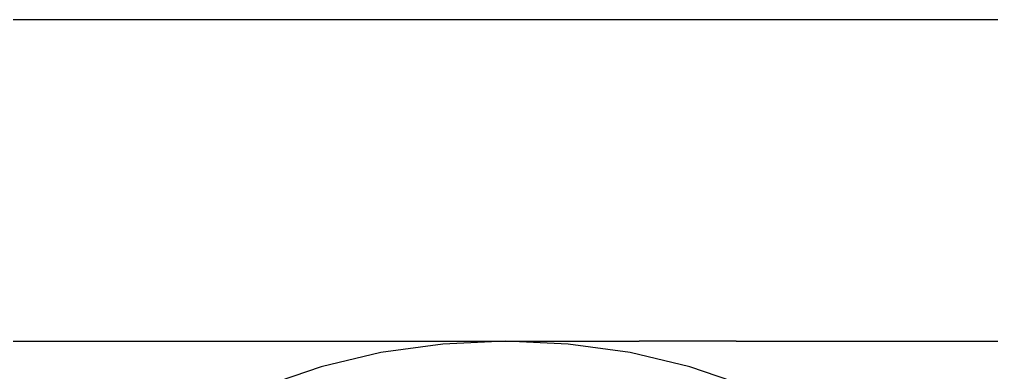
# Model space of a CAD drawing. Extents: x 396092 to 455492, y 17293 to 132793.
# Drawn here: x 413658.8 to 413856.6, y 46379.4 to 46451.2 of the extents above; entities that cross this region are included whole.
import ezdxf

# ---------------------------------------------------------------- set-up
doc = ezdxf.new("R2010")
doc.units = 0
doc.header["$LTSCALE"] = 1000
doc.header["$MEASUREMENT"] = 0
doc.layers.add('MU', color=34, linetype='Continuous')

msp = doc.modelspace()

# ---------------------------------------------------------------- linework, layer by layer
at = {"layer": 'MU', "color": 37}
for p, q in [((412477.73, 46451.23), (415037.73, 46451.23)), ((413585.69, 46385.76), (413684.81, 46385.76)), ((413684.81, 46385.76), (413784.91, 46385.76)), ((413744.95, 46385.18), (413732.38, 46383.44)), ((413757.73, 46385.76), (413744.95, 46385.18)), ((413770.51, 46385.18), (413757.73, 46385.76)), ((413783.08, 46383.44), (413770.51, 46385.18)), ((413804.69, 46385.76), (413784.91, 46385.76)), ((413804.69, 46385.76), (413857.91, 46385.76)), ((413732.38, 46383.44), (413720.24, 46380.56)), ((413795.23, 46380.56), (413783.08, 46383.44)), ((413720.24, 46380.56), (413708.7, 46376.59)), ((413806.76, 46376.59), (413795.23, 46380.56))]:
    msp.add_line(p, q, dxfattribs=at)

doc.saveas('drawing.dxf')
